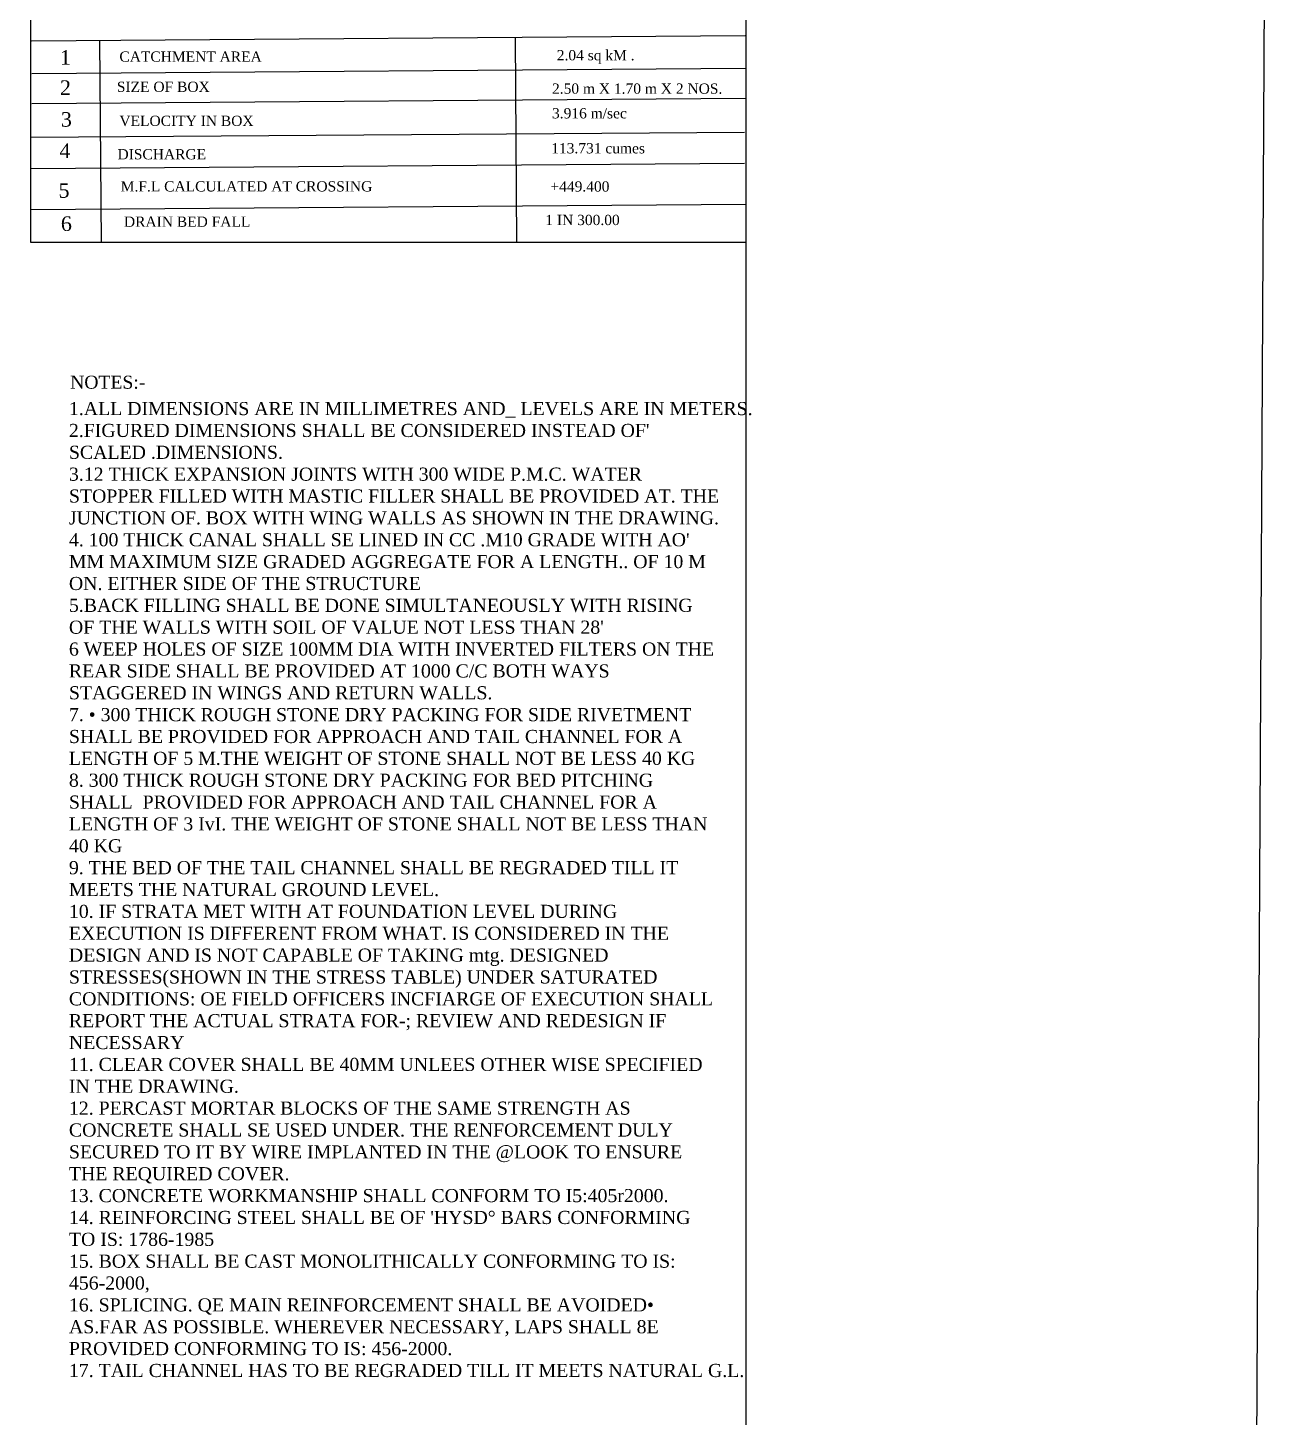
# Model space of a CAD drawing. Header units: inches. Extents: x 84.7 to 174.4, y 40.8 to 102.2.
# Drawn here: x 155.25 to 174.38, y 62.59 to 83.98 of the extents above; entities that cross this region are included whole.
import ezdxf

# ---------------------------------------------------------------- set-up
doc = ezdxf.new("R2010")
doc.units = ezdxf.units.IN
doc.header["$MEASUREMENT"] = 0
doc.linetypes.add('ACAD_ISO03W100', pattern=[30, 12, -18])
doc.layers.add('DRAWING', color=7, linetype='Continuous')
doc.layers.add('TEXT', color=7, linetype='Continuous')
doc.styles.get("Standard").update_dxf_attribs({"font": 'times.ttf', "height": 0.2})
picture_1 = doc.add_image_def('image1.jpg', size_in_pixel=(7220, 4926))

msp = doc.modelspace()

# ---------------------------------------------------------------- linework, layer by layer
at = {"layer": 'DRAWING'}
msp.add_lwpolyline([(91.11446, 95.7754), (166.30488, 95.7754), (166.30488, 45.81137), (91.11446, 45.81137)], close=True, dxfattribs=at)
for points in [[(155.30752, 83.77949), (166.29589, 83.8605)], [(156.35678, 83.78723), (156.37976, 80.67088)], [(162.75351, 83.83439), (162.77686, 80.66622)], [(155.31124, 83.27482), (166.29961, 83.35583)], [(155.31464, 82.81301), (166.30301, 82.89402)], [(155.29807, 82.2923), (166.28644, 82.37331)], [(155.29807, 81.81152), (166.28644, 81.89253)], [(155.29807, 81.18295), (166.30488, 81.26409)]]:
    msp.add_lwpolyline(points, dxfattribs=at)
at = {"layer": 'TEXT', "linetype": 'ACAD_ISO03W100'}
msp.add_lwpolyline([(155.29807, 92.77093), (166.30488, 92.77093), (166.30488, 80.67088), (155.29807, 80.67088)], close=True, dxfattribs=at)

# ---------------------------------------------------------------- texts
at = {"layer": 'DRAWING'}
for s, p in [('1', (155.746, 83.41043)), ('2', (155.746, 82.94464)), ('3', (155.76063, 82.45587)), ('4', (155.73871, 81.9744)), ('5', (155.72409, 81.36164)), ('6', (155.76063, 80.85099))]:
    msp.add_text(s, height=0.22423, dxfattribs=at).set_placement(p)
at = {"layer": 'DRAWING', "attachment_point": 1}
for s, insert, char_height, width in [('2.04 sq kM .', (163.39628, 83.63469), 0.1578362, 2.7107003), ('CATCHMENT AREA', (156.66207, 83.61326), 0.1578362, 2.7107003), ('SIZE OF BOX', (156.62248, 83.14859), 0.1578362, 2.7107003), ('2.50 m X 1.70 m X 2 NOS. ', (163.32271, 83.12044), 0.1578362, 2.7107003), ('VELOCITY IN BOX', (156.66207, 82.62459), 0.1578362, 2.7107003), ('3.916 m/sec', (163.32271, 82.74088), 0.1578362, 2.7107003), ('113.731 cumes', (163.31047, 82.20214), 0.1578362, 2.7107003), ('DISCHARGE', (156.63238, 82.11047), 0.157836, 2.7107003), ('M.F.L CALCULATED AT CROSSING', (156.68187, 81.61612), 0.1578362, 3.9298038), ('+449.400', (163.29819, 81.61443), 0.157836, 2.7107003), ('DRAIN BED FALL ', (156.73137, 81.07236), 0.1578362, 2.7107003), ('1 IN 300.00', (163.2199, 81.09887), 0.1578362, 2.7107003)]:
    msp.add_mtext(s, dxfattribs=dict(at, insert=insert, char_height=char_height, width=width))
at = {"layer": 'TEXT', "linetype": 'ACAD_ISO03W100'}
msp.add_text('NOTES:-', height=0.2, dxfattribs=at).set_placement((155.90315, 78.42282))
at = {"layer": 'TEXT', "linetype": 'ACAD_ISO03W100', "insert": (155.88449, 78.2177), "char_height": 0.20185717, "width": 10.0052247, "attachment_point": 1}
msp.add_mtext("1.ALL DIMENSIONS ARE IN MILLIMETRES AND_ LEVELS ARE IN METERS. \\P2.FIGURED DIMENSIONS SHALL BE CONSIDERED INSTEAD OF' SCALED .DIMENSIONS. \\P3.12 THICK EXPANSION JOINTS WITH 300 WIDE P.M.C. WATER STOPPER FILLED WITH MASTIC FILLER SHALL BE PROVIDED AT. THE JUNCTION OF. BOX WITH WING WALLS AS SHOWN IN THE DRAWING. \\P4. 100 THICK CANAL SHALL SE LINED IN CC .M10 GRADE WITH AO' MM MAXIMUM SIZE GRADED AGGREGATE FOR A LENGTH.. OF 10 M ON. EITHER SIDE OF THE STRUCTURE \\P5.BACK FILLING SHALL BE DONE SIMULTANEOUSLY WITH RISING OF THE WALLS WITH SOIL OF VALUE NOT LESS THAN 28' \\P6 WEEP HOLES OF SIZE 100MM DIA WITH INVERTED FILTERS ON THE REAR SIDE SHALL BE PROVIDED AT 1000 C/C BOTH WAYS STAGGERED IN WINGS AND RETURN WALLS. \\P7. • 300 THICK ROUGH STONE DRY PACKING FOR SIDE RIVETMENT SHALL BE PROVIDED FOR APPROACH AND TAIL CHANNEL FOR A LENGTH OF 5 M.THE WEIGHT OF STONE SHALL NOT BE LESS 40 KG \\P8. 300 THICK ROUGH STONE DRY PACKING FOR BED PITCHING SHALL  PROVIDED FOR APPROACH AND TAIL CHANNEL FOR A LENGTH OF 3 IvI. THE WEIGHT OF STONE SHALL NOT BE LESS THAN 40 KG \\P9. THE BED OF THE TAIL CHANNEL SHALL BE REGRADED TILL IT MEETS THE NATURAL GROUND LEVEL. \\P10. IF STRATA MET WITH AT FOUNDATION LEVEL DURING EXECUTION IS DIFFERENT FROM WHAT. IS CONSIDERED IN THE DESIGN AND IS NOT CAPABLE OF TAKING mtg. DESIGNED STRESSES(SHOWN IN THE STRESS TABLE) UNDER SATURATED CONDITIONS: OE FIELD OFFICERS INCFIARGE OF EXECUTION SHALL REPORT THE ACTUAL STRATA FOR-; REVIEW AND REDESIGN IF NECESSARY \\P11. CLEAR COVER SHALL BE 40MM UNLEES OTHER WISE SPECIFIED IN THE DRAWING. \\P12. PERCAST MORTAR BLOCKS OF THE SAME STRENGTH AS CONCRETE SHALL SE USED UNDER. THE RENFORCEMENT DULY SECURED TO IT BY WIRE IMPLANTED IN THE @LOOK TO ENSURE THE REQUIRED COVER. \\P13. CONCRETE WORKMANSHIP SHALL CONFORM TO I5:405r2000. \\P14. REINFORCING STEEL SHALL BE OF 'HYSD° BARS CONFORMING TO IS: 1786-1985 \\P15. BOX SHALL BE CAST MONOLITHICALLY CONFORMING TO IS: 456-2000, \\P16. SPLICING. QE MAIN REINFORCEMENT SHALL BE AVOIDED• AS.FAR AS POSSIBLE. WHEREVER NECESSARY, LAPS SHALL 8E PROVIDED CONFORMING TO IS: 456-2000. \\P17. TAIL CHANNEL HAS TO BE REGRADED TILL IT MEETS NATURAL G.L. ", dxfattribs=at)

# ---------------------------------------------------------------- pictures from other files: only their frames are drawn
image = msp.add_image(picture_1, insert=(84.7318, 41.23917), size_in_units=(89.32475, 60.94373), rotation=-0.306801, dxfattribs=dict(fade=30))
image.dxf.flags = 7

doc.saveas('drawing.dxf')
